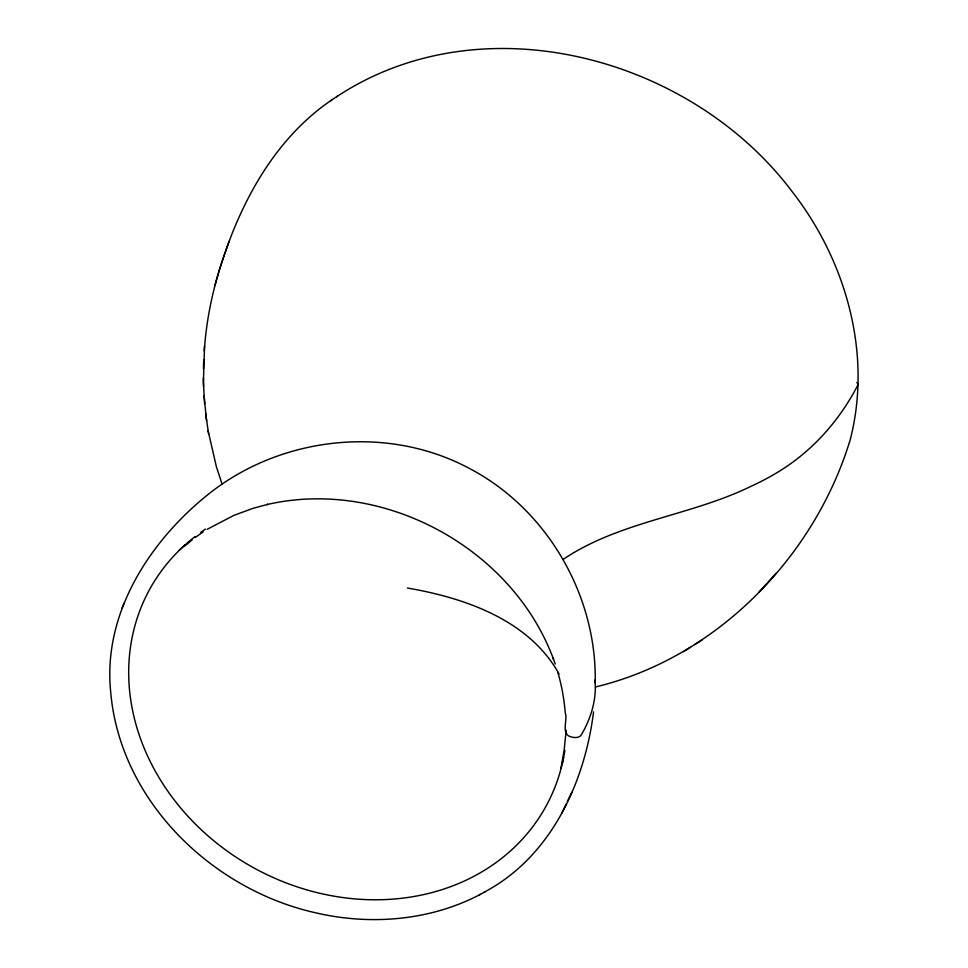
<?xml version="1.0" encoding="UTF-8"?>
<svg xmlns="http://www.w3.org/2000/svg" width="968" height="968" viewBox="0 0 968 968"><rect width="100%" height="100%" fill="white"/><g stroke="black" fill="none" stroke-linecap="round" stroke-linejoin="round"><path stroke-width="1.45" d="M595.453 686.965C716.102 658.083 814.269 557.52 850.098 440.15C872.555 353.816 845.947 260.416 791.836 191.204C690.245 56.41 481.919 0.605 336.658 96.727M203.425 377.847L203.57 386.498M203.437 368.796L203.74 359.648M204.26 350.852C206.511 317.915 213.529 285.33 224.6 254.245M204.538 346.108L203.389 382.251L204.635 403.898M593.566 711.831C584.962 781.176 552.304 853.28 489.554 889.193C437.681 920.157 373.503 926.436 315.266 912.715C211.242 889.302 119.318 799.919 110.606 690.922C103.104 614.68 148.092 543.714 204.974 497.007C277.308 436.798 385.482 423.657 468.96 468.222C546.872 508.732 597.05 595.272 595.211 682.864C596.288 701.437 590.311 719.986 580.764 735.728C578.198 738.076 574.339 737.773 571.205 736.926C560.351 734.349 568.047 720.071 565.227 712.642C564.126 699.223 561.779 685.913 558.028 672.978M561.029 767.939L564.09 750.696L566.171 730.15M562.081 764.466L564.441 752.838M215.053 285.052C235.006 212.028 271.512 138.025 337.409 96.219M857.914 384.901C840.115 419.664 813.326 450.132 780.026 470.787A309.53 145.031 1.8 0 1 751.132 486.263C690.595 515.884 619.338 521.353 563.049 559.468M224.963 253.326L229.138 241.286M122.125 608.025L124.025 603.258M561.73 813.193L566.195 803.96M567.357 801.492L571.81 792.284M759.045 592.077L766.837 583.498M768.144 582.01L776.021 573.334M179.225 550.369L189.752 540.713M184.67 546.134L192.124 539.902M195.076 537.615L203.099 531.952M330.826 100.733L331.588 100.212M683.36 651.73L690.62 647.193M694.685 644.615L702.127 639.969M207.237 529.278L233.748 515.436L252.805 508.418L267.7 504.376L266.865 504.582C382.771 477.72 512.145 547.586 553.478 659.111L553.2 658.3L555.221 664M479.426 894.819L480.237 894.371M484.109 892.29L484.944 891.843M407.419 588.048C464.87 597.837 529.072 620.052 559.032 673.897M856.874 382.445L857.938 383.981M222.011 483.867L216.408 466.842L208.072 430.591M206.583 420.971L204.054 395.767M208.64 434.209L205.615 413.36M594.836 680.093L595.211 682.864M563.678 757.097A225.895 194.241 28.5 0 1 251.849 866.796A225.895 194.241 28.5 0 1 185.287 544.669M190.636 540.083A225.895 194.241 28.5 0 1 195.064 536.55M200.763 532.327A225.895 194.241 28.5 0 1 205.47 529.085M564.864 750.164A225.895 194.241 28.5 0 1 564.429 752.947"/></g></svg>
